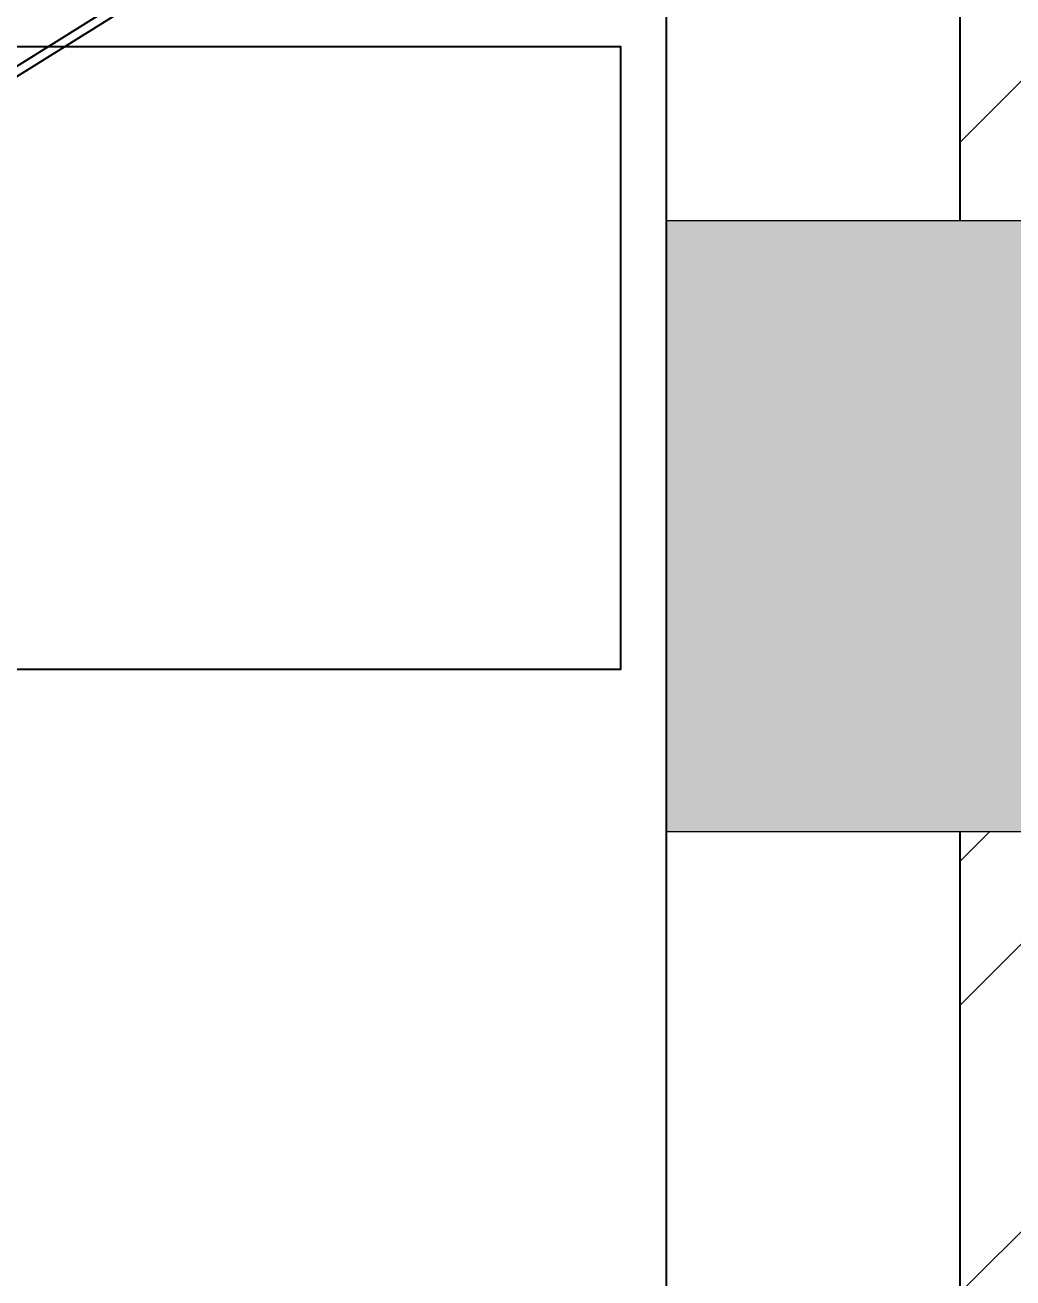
# Model space of a CAD drawing. Header units: feet. Extents: x 3067008 to 3074218, y -5466580 to -5451130.
# Drawn here: x 3072936 to 3073340, y -5456173 to -5455660 of the extents above; entities that cross this region are included whole.
import ezdxf

# ---------------------------------------------------------------- set-up
doc = ezdxf.new("R2010")
doc.units = ezdxf.units.FT
doc.header["$LTSCALE"] = 33
doc.header["$MEASUREMENT"] = 0
for name, color, linetype, lineweight in [('A-COL', 243, 'Continuous', 9), ('column hatch', 5, 'Continuous', 0), ('LENS-DIM', 252, 'Continuous', 5), ('LENS-FURNITURE', 13, 'Continuous', 9), ('LENS_PARTITION', 21, 'Continuous', 25), ('LN-ELEVATION-1', 81, 'Continuous', 25), ('LN-HATCH', 251, 'Continuous', 0)]:
    doc.layers.add(name, color=color, linetype=linetype, lineweight=lineweight)
doc.layers.add('A-WALL', color=1, linetype='Continuous')
doc.layers.add('PDF_Geometry', color=7, linetype='Continuous')
doc.styles.get("Standard").update_dxf_attribs({"font": 'GILC____.TTF'})

# ---------------------------------------------------------------- blocks, each defined once
blk = doc.blocks.new('A$Ceb5d2849')
at = {"layer": 'column hatch'}
h = blk.add_hatch(color=8, dxfattribs=at)
h.dxf.hatch_style = 1
h.paths.add_polyline_path([(4156.997087976895, -9854.441672743298), (3531.997087976896, -9854.441672743298), (3531.997087976896, -10131.44167274236), (3841.99708797317, -10131.44167322665), (4156.997087976895, -10131.44167274329)])
h.paths.add_polyline_path([(4156.997087976895, -6514.441672743298), (3796.997087976895, -6514.441672744229), (3796.997087976895, -6769.44167274423), (4156.997087976895, -6769.441672743297)])
h.paths.add_polyline_path([(4156.997087976895, -3434.441672743298), (3791.997087976895, -3434.441672743298), (3791.997087976895, -3694.441672743298), (4156.997087976895, -3694.441672743298)])
h.paths.add_polyline_path([(4156.997087976895, -224.4416727432981), (3786.997087976896, -224.4416727432981), (3786.997087976896, -474.4416727432981), (4156.997087976895, -474.4416727432981)])
at = {"layer": 'LN-HATCH'}
h = blk.add_hatch(dxfattribs=at)
h.set_pattern_fill('ANSI32', color=256, scale=333, angle=180)
h.set_pattern_definition([(225, (-4855153.921545184, 5277309.766559889), (88.29995930067012, -88.29995930067015), []), (225, (-4855212.788184619, 5277309.766559889), (88.29995930067012, -88.29995930067015), [])])
edge = h.paths.add_edge_path()
edge.add_line((3911.997087976896, -6821.441672743297), (3911.997087976896, -9854.441672743298))
edge.add_line((3911.997087976896, -9854.441672743298), (4156.997087976895, -9854.441672743298))
edge.add_line((4156.997087976895, -9854.441672743298), (4156.997087976895, -6769.441672743297))
edge.add_line((4156.997087976895, -6769.441672743297), (3911.997087976896, -6769.441672743297))
edge = h.paths.add_edge_path()
edge.add_line((4156.997087976895, -3694.441672743298), (3911.997087976896, -3694.441672743298))
edge.add_line((3911.997087976896, -3694.441672743298), (3911.997087976896, -6514.441672743298))
edge.add_line((3911.997087976896, -6514.441672743298), (4156.997087976895, -6514.441672743298))
edge.add_line((4156.997087976895, -6571.441672742366), (4156.997087976895, -3698.258792048321))
h.paths.add_polyline_path([(4156.997087976895, -474.4416727432981), (3906.997087976895, -474.4416727432981), (3906.997087976895, -3434.441672743298), (4156.997087976895, -3434.441672743298)])
h.paths.add_polyline_path([(4156.997087976895, 1955.55832725577), (366.9970879768953, 1955.55832725577), (366.9970879768953, 1705.558327256702), (3906.997087976895, 1705.558327256702), (3906.997087976895, -224.4416727432981), (4156.997087976895, -224.4416727432981)])
edge = h.paths.add_edge_path()
edge.add_line((-2403.002912023105, 2980.558327257633), (-2153.002912023105, 2980.558327257633))
edge.add_line((-2183.002912023105, 2980.558327256702), (-2183.002912023105, 4135.558327257633))
edge.add_line((-2183.002912023105, 4135.558327257633), (-883.0029120231047, 4135.558327257633))
edge.add_line((-883.0029120231047, 4135.558327257633), (-883.0029120231047, 1705.55832725577))
edge.add_line((-883.0029120231047, 1705.55832725577), (131.9970879713073, 1705.55832725577))
edge.add_line((131.9970879713073, 1705.55832725577), (131.9970879713073, 1955.55832725577))
edge.add_line((131.9970879713073, 1955.55832725577), (-633.0029120231047, 1955.55832725577))
edge.add_line((-633.0029120231047, 1955.55832725577), (-633.0029120231047, 4385.558327257633))
edge.add_line((-633.0029120231047, 4385.558327257633), (-2403.002912023105, 4385.558327257633))
edge.add_line((-2403.002912023105, 4385.558327257633), (-2403.002912023105, 2987.834062271751))
edge = h.paths.add_edge_path()
edge.add_line((-2403.002912023105, 2698.558327257633), (-2403.002912023105, -291.4416727423668))
edge.add_line((-2403.002912023105, -259.4416727423668), (-2183.002912023105, -259.4416727423668))
edge.add_line((-2183.002912023105, -259.4416727423668), (-2183.002912023105, 2695.558327257634))
edge.add_line((-2183.002912023105, 2695.558327257634), (-2403.002912023105, 2695.558327257634))
h.paths.add_polyline_path([(-2153.002912023105, -529.4416727423667), (-2403.002912023105, -529.4416727423667), (-2403.002912023105, -3449.441672742367), (-2153.002912023105, -3449.441672742367)])
edge = h.paths.add_edge_path()
edge.add_line((-2403.002912023105, -6548.441672742367), (-2153.002912023105, -6548.441672742367))
edge.add_line((-2153.002912023105, -6571.441672743297), (-2153.002912023105, -3699.441672742367))
edge.add_line((-2153.002912023105, -3699.441672742367), (-2403.002912023105, -3699.441672742367))
edge.add_line((-2403.002912023105, -3699.441672742367), (-2403.002912023105, -6571.441672743297))
edge = h.paths.add_edge_path()
edge.add_line((-2403.002912023105, -6791.441672742367), (-2403.002912023105, -9911.441672742369))
edge.add_line((-2403.002912023105, -9876.441672742367), (-2153.002912023105, -9876.441672742367))
edge.add_line((-2153.002912023105, -9876.441672742367), (-2153.002912023105, -6796.441672742367))
edge.add_line((-2153.002912023105, -6796.441672742367), (-2403.002912023105, -6796.441672742367))
at = {"layer": 'A-COL'}
for p, q in [((4156.997087976895, -224.4416727432981), (3786.997087976896, -224.4416727432981)), ((3786.997087976896, -224.4416727432981), (3786.997087976896, -474.4416727432981)), ((3786.997087976896, -474.4416727432981), (4156.997087976895, -474.4416727432981))]:
    blk.add_line(p, q, dxfattribs=at)
at = {"layer": 'A-WALL'}
for p, q in [((3906.997087976895, 1705.55832725577), (3906.997087976895, -224.4416727432981)), ((3906.997087976895, -474.4416727432981), (3906.997087976895, -3424.441672743299))]:
    blk.add_line(p, q, dxfattribs=at)
blk = doc.blocks.new('MINGSING')
at = {"layer": 'LENS_PARTITION', "color": 1}
blk.add_lwpolyline([(0, 225.050557859242), (255, 225.050557859242), (255, 575.0505578592417), (0, 575.0505578592417)], close=True, dxfattribs=at)
at = {"insert": (7.55703631043434, 290.8781383554451), "char_height": 25, "width": 317.4808165720382, "attachment_point": 1}
blk.add_mtext('CM2200\\P{\\H0.4x;305mm W x 350mm D x 560mm H}', dxfattribs=at)
blk = doc.blocks.new('PHOROPTER')
at = {"layer": 'LN-ELEVATION-1', "lineweight": 25}
for points in [[(229.169565674878, 257.8649477846921), (406.9634161952708, -27.01500809239224)], [(227.5081932299363, 253.9171995576471), (402.3733827665273, -26.2701484891586)]]:
    blk.add_lwpolyline(points, dxfattribs=at)
blk = doc.blocks.new('MOROTISED TABLE-TRIAL SET 950x600')
at = {"layer": 'PDF_Geometry', "lineweight": 25}
blk.add_lwpolyline([(415.5923622683621, 2.18279e-11), (550.0003704861738, 2.18279e-11, 0.4142524001247118), (599.9958994225599, 50.00260162355697), (599.9958994225599, 899.9973678589085, 0.4142518501714829), (550.0003704861738, 950.0000000000218), (50.00260613718999, 950.0000000000218, 0.4142929195148918), (4.605390131e-07, 899.9973678589085), (4.605390131e-07, 50.00260162355697, 0.414163635492108), (50.00260613718999, 2.18279e-11), (415.5923622683621, 2.18279e-11)], format="xyb", dxfattribs=at)

msp = doc.modelspace()

# ---------------------------------------------------------------- block references
at = {"rotation": 270}
msp.add_blockref('PHOROPTER', (3072767.155893221, -5455393.876430621), dxfattribs=at)
at = {"xscale": -1, "rotation": 270}
msp.add_blockref('MINGSING', (3072604.509235873, -5455923.715910552), dxfattribs=at)
at = {"layer": 'LENS-DIM', "color": 2}
msp.add_blockref('A$Ceb5d2849', (3069411.313276538, -5455515.528144094), dxfattribs=at)
at = {"layer": 'LENS-FURNITURE', "rotation": 180}
msp.add_blockref('MOROTISED TABLE-TRIAL SET 950x600', (3073198.310364976, -5455437.911767955), dxfattribs=at)

doc.saveas('drawing.dxf')
